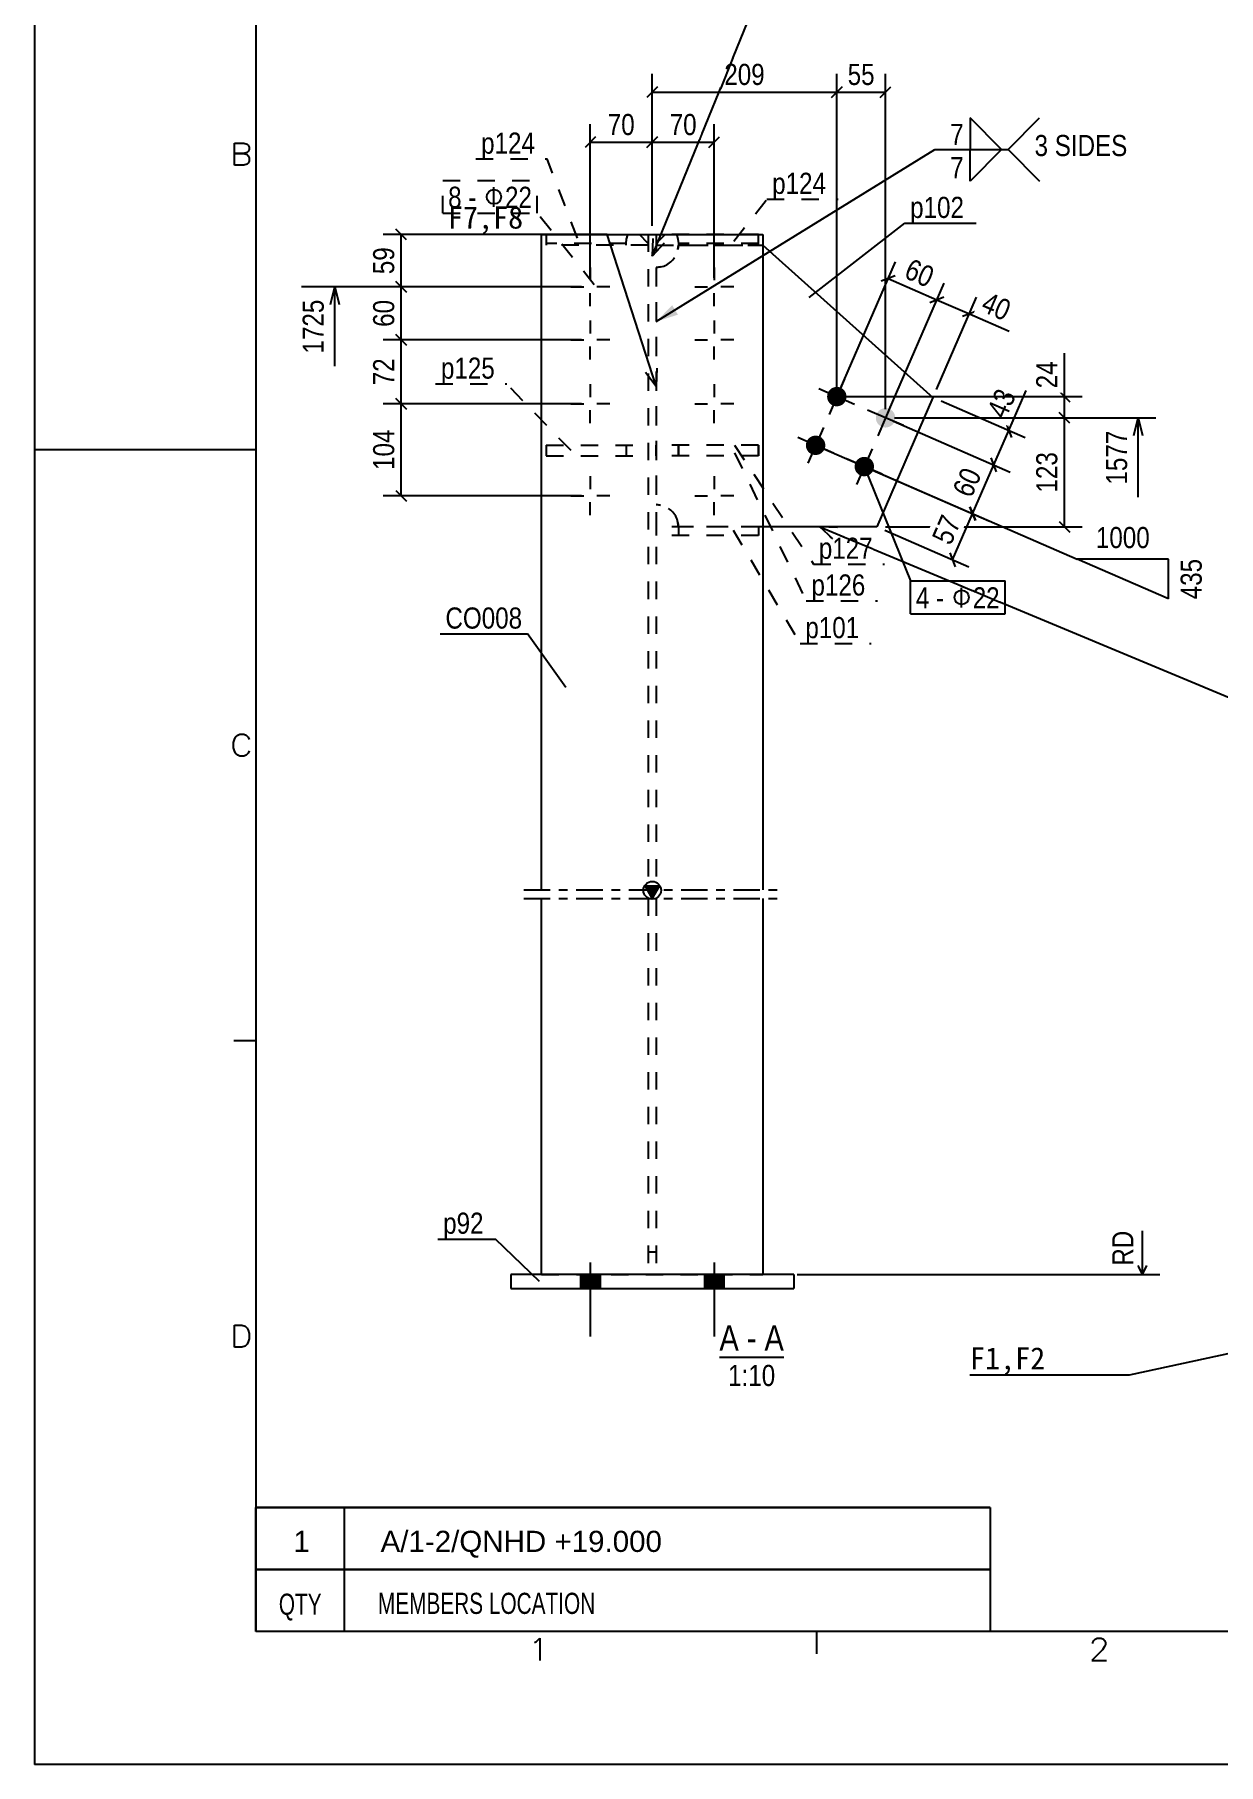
# Model space of a CAD drawing. Header units: millimetres. Extents: x -181 to 239, y -54 to 243.
# Drawn here: x -181.2 to -47.4, y -53.6 to 141.7 of the extents above; entities that cross this region are included whole.
import ezdxf

# ---------------------------------------------------------------- set-up
doc = ezdxf.new("R2010")
doc.units = ezdxf.units.MM
doc.linetypes.add('DXK_LINE_DOT2', pattern=[3.9198, 1.9599, -1.9599])
doc.linetypes.add('DXK_LINE_DOT3', pattern=[5.9187, 2.979, -0.9799, 0.9799, -0.9799])
doc.layers.add('WELD_LABELS', color=5, linetype='Continuous')
doc.styles.add('Arial', font='ARIAL.TTF', dxfattribs={"height": 0.2})
doc.styles.add('Arial Narrow', font='ARIALN.TTF', dxfattribs={"height": 0.2})

# ---------------------------------------------------------------- blocks, each defined once
blk = doc.blocks.new('Unknown-234525213-26956')
at = {"color": 7, "linetype": 'Continuous'}
for p, q in [((-73.17, -24.64), (-156.17, -24.64)), ((-156.17, -24.64), (-73.17, -24.64)), ((-156.17, -31.64), (-156.17, -24.64)), ((-146.17, -24.64), (-146.17, -31.64)), ((-73.17, -24.64), (-73.17, -31.64)), ((-73.17, -31.64), (-156.17, -31.64)), ((-73.17, -31.64), (-156.17, -31.64)), ((-156.17, -31.64), (-73.17, -31.64)), ((-156.17, -38.64), (-156.17, -31.64)), ((-146.17, -31.64), (-146.17, -38.64)), ((-73.17, -31.64), (-73.17, -38.64)), ((-73.17, -38.64), (-156.17, -38.64))]:
    blk.add_line(p, q, dxfattribs=at)
at = {"color": 7, "linetype": 'Continuous', "style": 'Arial'}
blk.add_text('1', height=2.39, dxfattribs=at).set_placement((-151.93, -29.64))
at = {"color": 7, "style": 'Arial'}
blk.add_text('A/1-2/QNHD +19.000', height=2.3877, dxfattribs=at).set_placement((-142.07, -29.64))
at = {"color": 7, "linetype": 'Continuous', "style": 'Arial Narrow', "width": 0.86}
for s, height, p in [('QTY', 2.386, (-153.57, -36.74)), ('MEMBERS LOCATION', 2.3861, (-142.37, -36.64))]:
    blk.add_text(s, height=height, dxfattribs=at).set_placement(p)
blk = doc.blocks.new('Unknown-234525213-26958')
at = {"color": 7, "linetype": 'Continuous'}
for p, q in [((-181.17, 243.36), (-181.17, -53.64)), ((-156.17, 228.36), (-156.17, -38.64)), ((-158.58, 126.99), (-158.58, 129.49)), ((-158.58, 129.49), (-157.51, 129.49)), ((-157.51, 129.49), (-157.15, 129.37)), ((-157.15, 129.37), (-157.03, 129.25)), ((-157.03, 129.25), (-156.91, 129.01)), ((-156.91, 129.01), (-156.91, 128.77)), ((-157.51, 128.3), (-158.58, 128.3)), ((-158.58, 128.3), (-157.51, 128.3)), ((-157.15, 128.41), (-157.51, 128.3)), ((-157.51, 128.3), (-157.15, 128.18)), ((-157.15, 127.11), (-157.51, 126.99)), ((-157.03, 128.53), (-157.15, 128.41)), ((-157.15, 128.18), (-157.03, 128.06)), ((-157.03, 127.22), (-157.15, 127.11)), ((-156.91, 128.77), (-157.03, 128.53)), ((-157.03, 128.06), (-156.91, 127.82)), ((-156.91, 127.46), (-157.03, 127.22)), ((-156.91, 127.82), (-156.91, 127.46)), ((-157.51, 126.99), (-158.58, 126.99)), ((-181.17, 94.86), (-156.17, 94.86)), ((-158.46, 62.38), (-158.22, 62.62)), ((-158.22, 62.62), (-157.99, 62.74)), ((-157.99, 62.74), (-157.51, 62.74)), ((-157.51, 62.74), (-157.27, 62.62)), ((-157.27, 62.62), (-157.03, 62.38)), ((-158.7, 61.78), (-158.58, 62.14)), ((-158.7, 61.19), (-158.7, 61.78)), ((-158.58, 60.83), (-158.7, 61.19)), ((-158.58, 62.14), (-158.46, 62.38)), ((-158.46, 60.59), (-158.58, 60.83)), ((-158.22, 60.36), (-158.46, 60.59)), ((-157.03, 60.59), (-157.27, 60.36)), ((-157.03, 62.38), (-156.91, 62.14)), ((-156.91, 60.83), (-157.03, 60.59)), ((-157.99, 60.24), (-158.22, 60.36)), ((-157.51, 60.24), (-157.99, 60.24)), ((-157.27, 60.36), (-157.51, 60.24)), ((-158.67, 28.11), (-156.17, 28.11)), ((-158.58, -6.51), (-158.58, -4.01)), ((-158.58, -4.01), (-157.75, -4.01)), ((-157.75, -4.01), (-157.39, -4.13)), ((-157.39, -4.13), (-157.15, -4.37)), ((-157.15, -4.37), (-157.03, -4.61)), ((-157.03, -4.61), (-156.91, -4.97)), ((-156.91, -5.56), (-157.03, -5.92)), ((-156.91, -4.97), (-156.91, -5.56)), ((-157.75, -6.51), (-158.58, -6.51)), ((-157.39, -6.39), (-157.75, -6.51)), ((-157.15, -6.16), (-157.39, -6.39)), ((-157.03, -5.92), (-157.15, -6.16)), ((223.83, -38.64), (-156.17, -38.64)), ((-92.83, -38.64), (-92.83, -41.14)), ((-124.68, -39.87), (-124.44, -39.75)), ((-124.44, -39.75), (-124.08, -39.39)), ((-124.08, -39.39), (-124.08, -41.89)), ((-60.51, -40.7), (-61.7, -41.89)), ((-61.58, -39.87), (-61.46, -39.63)), ((-61.58, -39.98), (-61.58, -39.87)), ((-61.46, -39.63), (-61.34, -39.51)), ((-61.34, -39.51), (-61.1, -39.39)), ((-61.1, -39.39), (-60.63, -39.39)), ((-60.63, -39.39), (-60.39, -39.51)), ((-60.27, -40.34), (-60.51, -40.7)), ((-60.39, -39.51), (-60.27, -39.63)), ((-60.27, -39.63), (-60.15, -39.87)), ((-60.15, -40.1), (-60.27, -40.34)), ((-60.15, -39.87), (-60.15, -40.1)), ((-61.7, -41.89), (-60.03, -41.89)), ((238.83, -53.64), (-181.17, -53.64))]:
    blk.add_line(p, q, dxfattribs=at)
blk = doc.blocks.new('Unknown-234525213-11 - 2162')
at = {"color": 6, "linetype": 'Continuous'}
blk.add_line((-103.78, -7.65), (-96.5, -7.65), dxfattribs=at)
at = {"color": 0, "linetype": 'Continuous'}
for points in [[(-101.58, -6.9), (-101.58, -3.9), (-103.78, -3.9), (-103.78, -6.9)], [(-97.47, -10.9), (-97.47, -8.4), (-102.8, -8.4), (-102.8, -10.9)]]:
    blk.add_wipeout(points, dxfattribs=at)
at = {"color": 6, "linetype": 'Continuous', "style": 'Arial Narrow'}
blk.add_text('1:10', height=2.386, dxfattribs=at).set_placement((-102.8, -10.9))
at = {"color": 0, "linetype": 'Continuous'}
blk.add_wipeout([(-99.59, -6.9), (-99.59, -3.9), (-100.68, -3.9), (-100.68, -6.9)], dxfattribs=at)
at = {"color": 6, "linetype": 'Continuous', "style": 'Arial Narrow'}
for s, p in [('A', (-103.78, -6.9)), ('-', (-100.68, -6.9))]:
    blk.add_text(s, height=2.86, dxfattribs=at).set_placement(p)
at = {"color": 0, "linetype": 'Continuous'}
blk.add_wipeout([(-96.5, -6.9), (-96.5, -3.9), (-98.69, -3.9), (-98.69, -6.9)], dxfattribs=at)
at = {"color": 6, "linetype": 'Continuous', "style": 'Arial Narrow'}
blk.add_text('A', height=2.86, dxfattribs=at).set_placement((-98.69, -6.9))
blk = doc.blocks.new('Part-234525213-2171 - 2162')
at = {"color": 7, "linetype": 'DXK_LINE_DOT2'}
for p, q in [((-110.92, 95.35), (-110.92, 94.15)), ((-110.92, 94.15), (-110.92, 95.35)), ((-99.37, 95.35), (-110.92, 95.35)), ((-99.37, 94.15), (-110.92, 94.15)), ((-108.42, 94.15), (-108.42, 95.35)), ((-108.42, 94.15), (-108.42, 95.35)), ((-99.37, 94.15), (-99.37, 95.35)), ((-99.37, 95.35), (-99.37, 94.15))]:
    blk.add_line(p, q, dxfattribs=at)
blk = doc.blocks.new('Part-234525213-2163 - 2162')
at = {"color": 2, "linetype": 'Continuous'}
for p, q in [((-95.37, 1.7), (-127.37, 1.7)), ((-127.37, 1.7), (-127.37, 0.1)), ((-127.37, 0.1), (-95.37, 0.1)), ((-95.37, 1.7), (-95.37, 0.1))]:
    blk.add_line(p, q, dxfattribs=at)
blk = doc.blocks.new('Part-234525213-2164 - 2162')
at = {"color": 7, "linetype": 'DXK_LINE_DOT2'}
for p, q in [((-108.42, 117.95), (-108.47, 117.46)), ((-108.47, 117.46), (-108.42, 117.95)), ((-108.42, 117.95), (-98.87, 117.95)), ((-110.43, 115.5), (-110.92, 115.45)), ((-110.92, 115.45), (-110.43, 115.5)), ((-110.92, 115.45), (-110.92, 88.65)), ((-110.92, 88.65), (-110.43, 88.6)), ((-110.43, 88.6), (-110.92, 88.65)), ((-108.47, 86.64), (-108.42, 86.15)), ((-108.42, 86.15), (-108.47, 86.64)), ((-98.87, 86.15), (-108.42, 86.15))]:
    blk.add_line(p, q, dxfattribs=at)
at = {"color": 2, "linetype": 'Continuous'}
for p, q in [((-98.87, 117.95), (-79.65, 100.76)), ((-79.65, 100.76), (-86, 86.15)), ((-86, 86.15), (-98.87, 86.15))]:
    blk.add_line(p, q, dxfattribs=at)
at = {"color": 7, "linetype": 'DXK_LINE_DOT2'}
for centre, start, end in [((-110.92, 117.95), 281.25, 348.75), ((-110.92, 117.95), 281.25, 348.75), ((-110.92, 86.15), 11.25, 78.75), ((-110.92, 86.15), 11.25, 78.75)]:
    blk.add_arc(centre, 2.5, start, end, dxfattribs=at)
blk = doc.blocks.new('Part-234525213-2165 - 2162')
at = {"color": 7, "linetype": 'DXK_LINE_DOT2'}
for p, q in [((-99.37, 86.15), (-110.92, 86.15)), ((-110.92, 86.15), (-110.92, 85.15)), ((-108.42, 86.15), (-108.42, 85.15)), ((-99.37, 86.15), (-99.37, 85.15)), ((-99.37, 85.15), (-110.92, 85.15))]:
    blk.add_line(p, q, dxfattribs=at)
blk = doc.blocks.new('Part-234525213-2167 - 2162')
at = {"color": 7, "linetype": 'DXK_LINE_DOT2'}
for p, q in [((-123.37, 119.15), (-112.82, 119.15)), ((-123.37, 119.15), (-123.37, 117.95)), ((-114.32, 118.15), (-123.37, 118.15)), ((-111.82, 117.95), (-123.37, 117.95)), ((-114.32, 118.15), (-114.27, 118.64)), ((-114.32, 117.95), (-114.32, 118.15)), ((-114.27, 118.64), (-114.13, 119.11)), ((-114.13, 119.11), (-114.11, 119.15)), ((-114.11, 119.15), (-114.13, 119.11)), ((-111.82, 118.15), (-112.82, 119.15)), ((-111.82, 118.15), (-111.82, 117.95))]:
    blk.add_line(p, q, dxfattribs=at)
blk = doc.blocks.new('Part-234525213-2168 - 2162')
at = {"color": 7, "linetype": 'DXK_LINE_DOT2'}
for p, q in [((-123.37, 95.35), (-111.82, 95.35)), ((-123.37, 95.35), (-123.37, 94.15)), ((-123.37, 94.15), (-111.82, 94.15)), ((-114.32, 95.35), (-114.32, 94.15)), ((-111.82, 95.35), (-111.82, 94.15))]:
    blk.add_line(p, q, dxfattribs=at)
blk = doc.blocks.new('Part-234525213-2169 - 2162')
at = {"color": 7, "linetype": 'DXK_LINE_DOT2'}
for p, q in [((-110.92, 118.15), (-109.92, 119.15)), ((-110.92, 118.15), (-110.92, 117.95)), ((-110.92, 117.95), (-99.37, 117.95)), ((-99.37, 119.15), (-109.92, 119.15)), ((-108.63, 119.15), (-108.61, 119.11)), ((-108.61, 119.11), (-108.63, 119.15)), ((-108.61, 119.11), (-108.47, 118.64)), ((-108.47, 118.64), (-108.42, 118.15)), ((-99.37, 118.15), (-108.42, 118.15)), ((-108.42, 118.15), (-108.42, 117.95)), ((-99.37, 117.95), (-99.37, 119.15))]:
    blk.add_line(p, q, dxfattribs=at)
blk = doc.blocks.new('Part-234525213-2170 - 2162')
at = {"color": 7, "linetype": 'DXK_LINE_DOT2'}
for p, q in [((-110.92, 95.35), (-110.92, 94.15)), ((-99.37, 95.35), (-110.92, 95.35)), ((-99.37, 94.15), (-110.92, 94.15)), ((-108.42, 95.35), (-108.42, 94.15)), ((-99.37, 94.15), (-99.37, 95.35))]:
    blk.add_line(p, q, dxfattribs=at)
blk = doc.blocks.new('Part-234525213-2172 - 2162')
at = {"linetype": 'Continuous'}
blk.add_hatch(color=2, dxfattribs=at).paths.add_polyline_path([(-111.37, 44.19), (-112.17, 45.59), (-110.57, 45.59)])
at = {"color": 2, "linetype": 'Continuous'}
for p, q in [((-123.87, 45.15), (-123.87, 119.15)), ((-123.87, 119.15), (-98.87, 119.15)), ((-98.87, 119.15), (-98.87, 45.15)), ((-111.37, 44.19), (-112.17, 45.59)), ((-112.17, 45.59), (-110.57, 45.59)), ((-110.57, 45.59), (-111.37, 44.19)), ((-123.87, 1.7), (-123.87, 44.15)), ((-98.87, 44.15), (-98.87, 1.7))]:
    blk.add_line(p, q, dxfattribs=at)
at = {"color": 7, "linetype": 'DXK_LINE_DOT2'}
for p, q in [((-111.82, 119.15), (-111.82, 45.15)), ((-110.92, 119.15), (-110.92, 45.15)), ((-111.82, 44.15), (-111.82, 1.7)), ((-110.92, 44.15), (-110.92, 1.7)), ((-110.92, 4.2), (-111.82, 4.2)), ((-123.87, 1.7), (-98.87, 1.7))]:
    blk.add_line(p, q, dxfattribs=at)
at = {"color": 4, "linetype": 'DXK_LINE_DOT3'}
for p, q in [((-125.87, 45.15), (-96.87, 45.15)), ((-125.87, 44.15), (-96.87, 44.15))]:
    blk.add_line(p, q, dxfattribs=at)
at = {"color": 2, "linetype": 'Continuous'}
blk.add_circle((-111.37, 45.09), 1, dxfattribs=at)
blk = doc.blocks.new('Bolt-234525213-2173 - 2162')
at = {"linetype": 'Continuous'}
for points in [[(-119.47, 0.1), (-117.27, 0.1), (-117.27, 1.7), (-119.47, 1.7)], [(-119.47, 0.1), (-117.27, 0.1), (-117.27, 1.7), (-119.47, 1.7)], [(-105.47, 0.1), (-103.27, 0.1), (-103.27, 1.7), (-105.47, 1.7)], [(-105.47, 0.1), (-103.27, 0.1), (-103.27, 1.7), (-105.47, 1.7)]]:
    blk.add_hatch(color=3, dxfattribs=at).paths.add_polyline_path(points)
at = {"color": 3, "linetype": 'Continuous'}
for p, q in [((-118.37, 3.04), (-118.37, -5.3)), ((-118.37, 3.04), (-118.37, -5.3)), ((-104.37, 3.04), (-104.37, -5.3)), ((-104.37, 3.04), (-104.37, -5.3)), ((-119.47, 1.7), (-119.47, 0.1)), ((-119.47, 1.7), (-119.47, 0.1)), ((-117.27, 1.7), (-117.27, 0.1)), ((-117.27, 1.7), (-117.27, 0.1)), ((-105.47, 1.7), (-105.47, 0.1)), ((-105.47, 1.7), (-105.47, 0.1)), ((-103.27, 1.7), (-103.27, 0.1)), ((-103.27, 1.7), (-103.27, 0.1))]:
    blk.add_line(p, q, dxfattribs=at)
blk = doc.blocks.new('Bolt-234525213-2174 - 2162')
at = {"linetype": 'Continuous'}
for points in [[(-90.95, 99.84, -1), (-90.08, 101.86, -1)], [(-85.45, 97.45, -1), (-84.57, 99.46, -1)], [(-93.35, 94.34, -1), (-92.47, 96.36, -1)], [(-87.84, 91.94, -1), (-86.97, 93.96, -1)]]:
    blk.add_hatch(color=3, dxfattribs=at).paths.add_polyline_path(points)
at = {"color": 3, "linetype": 'Continuous'}
for p, q in [((-88.5, 99.97), (-92.53, 101.73)), ((-89.64, 102.87), (-91.39, 98.83)), ((-84.13, 100.47), (-85.89, 96.44)), ((-82.99, 97.58), (-87.03, 99.33)), ((-90.89, 94.47), (-94.92, 96.22)), ((-92.03, 97.36), (-93.79, 93.33)), ((-85.39, 92.08), (-89.42, 93.83)), ((-86.53, 94.97), (-88.28, 90.94))]:
    blk.add_line(p, q, dxfattribs=at)
blk = doc.blocks.new('Bolt-234525213-2175 - 2162')
at = {"color": 3, "linetype": 'Continuous'}
for p, q in [((-118.37, 115.45), (-118.37, 113.99)), ((-104.37, 115.45), (-104.37, 113.99)), ((-120.57, 113.25), (-119.11, 113.25)), ((-118.37, 111.05), (-118.37, 112.52)), ((-116.17, 113.25), (-117.64, 113.25)), ((-106.57, 113.25), (-105.11, 113.25)), ((-104.37, 111.05), (-104.37, 112.52)), ((-102.17, 113.25), (-103.64, 113.25)), ((-118.37, 109.45), (-118.37, 107.99)), ((-104.37, 109.45), (-104.37, 107.99)), ((-120.57, 107.25), (-119.11, 107.25)), ((-118.37, 105.05), (-118.37, 106.52)), ((-116.17, 107.25), (-117.64, 107.25)), ((-106.57, 107.25), (-105.11, 107.25)), ((-104.37, 105.05), (-104.37, 106.52)), ((-102.17, 107.25), (-103.64, 107.25)), ((-118.37, 102.25), (-118.37, 100.79)), ((-104.37, 102.25), (-104.37, 100.79)), ((-120.57, 100.05), (-119.11, 100.05)), ((-116.17, 100.05), (-117.64, 100.05)), ((-106.57, 100.05), (-105.11, 100.05)), ((-102.17, 100.05), (-103.64, 100.05)), ((-118.37, 97.85), (-118.37, 99.32)), ((-104.37, 97.85), (-104.37, 99.32)), ((-118.37, 91.85), (-118.37, 90.39)), ((-104.37, 91.85), (-104.37, 90.39)), ((-120.57, 89.65), (-119.11, 89.65)), ((-118.37, 87.45), (-118.37, 88.92)), ((-116.17, 89.65), (-117.64, 89.65)), ((-106.57, 89.65), (-105.11, 89.65)), ((-104.37, 87.45), (-104.37, 88.92)), ((-102.17, 89.65), (-103.64, 89.65))]:
    blk.add_line(p, q, dxfattribs=at)
blk = doc.blocks.new('StraightDimension-234525213-3488 - 2162')
at = {"color": 7, "linetype": 'Continuous'}
for p, q in [((-118.37, 114.25), (-118.37, 131.64)), ((-111.37, 120.15), (-111.37, 131.64)), ((-117.77, 130.19), (-118.97, 128.99)), ((-118.37, 129.59), (-111.37, 129.59)), ((-111.97, 128.99), (-110.77, 130.19))]:
    blk.add_line(p, q, dxfattribs=at)
at = {"color": 0}
blk.add_wipeout([(-112.85, 129.89), (-112.85, 133.39), (-116.9, 133.39), (-116.9, 129.89)], dxfattribs=at)
at = {"color": 4, "style": 'Arial Narrow'}
blk.add_text('70', height=2.386, dxfattribs=at).set_placement((-116.4, 130.39))
blk = doc.blocks.new('StraightDimension-234525213-4288 - 2162')
at = {"color": 7, "linetype": 'Continuous'}
for p, q in [((-119.37, 113.25), (-150.99, 113.25)), ((-147.74, 111.25), (-147.24, 113.25)), ((-147.24, 113.25), (-146.74, 111.25)), ((-147.24, 104.28), (-147.24, 113.25))]:
    blk.add_line(p, q, dxfattribs=at)
at = {"color": 0}
blk.add_wipeout([(-147.99, 112.31), (-151.49, 112.31), (-151.49, 105.22), (-147.99, 105.22)], dxfattribs=at)
at = {"color": 4, "style": 'Arial Narrow'}
blk.add_text('1725', height=2.386, rotation=90.0002, dxfattribs=at).set_placement((-148.49, 105.72))
blk = doc.blocks.new('StraightDimension-234525213-3742 - 2162')
at = {"color": 7, "linetype": 'Continuous'}
for p, q in [((-78.73, 100.36), (-69.25, 96.23)), ((-84.1, 98.06), (-70.94, 92.33)), ((-71.39, 97.82), (-70.77, 96.24)), ((-72.78, 93.13), (-71.08, 97.03)), ((-72.47, 92.34), (-73.09, 93.92))]:
    blk.add_line(p, q, dxfattribs=at)
at = {"color": 0}
blk.add_wipeout([(-69.57, 101.26), (-72.78, 102.66), (-74.39, 98.95), (-71.18, 97.55)], dxfattribs=at)
at = {"color": 7, "linetype": 'Continuous'}
blk.add_line((-71.08, 97.03), (-69.12, 101.54), dxfattribs=at)
blk.add_line((-71.08, 97.03), (-69.12, 101.54), dxfattribs=at)
at = {"color": 4, "style": 'Arial Narrow'}
blk.add_text('43', height=2.386, rotation=66.486, dxfattribs=at).set_placement((-71.44, 98.21))
blk = doc.blocks.new('StraightDimension-234525213-4276 - 2162')
at = {"color": 7, "linetype": 'Continuous'}
for p, q in [((-84.01, 98.45), (-54.46, 98.45)), ((-56.96, 96.45), (-56.46, 98.45)), ((-56.46, 98.45), (-55.96, 96.45)), ((-56.46, 89.49), (-56.46, 98.45))]:
    blk.add_line(p, q, dxfattribs=at)
at = {"color": 0, "linetype": 'Continuous'}
blk.add_wipeout([(-56.51, 7.14), (-60.01, 7.14), (-60.01, 2.19), (-56.51, 2.19)], dxfattribs=at)
at = {"color": 7, "linetype": 'Continuous'}
for p, q in [((-56.01, 6.64), (-56.01, 1.7)), ((-56.51, 2.7), (-56.01, 1.7)), ((-55.51, 2.7), (-56.01, 1.7)), ((-94.98, 1.7), (-54.01, 1.7))]:
    blk.add_line(p, q, dxfattribs=at)
at = {"color": 4, "linetype": 'Continuous', "style": 'Arial Narrow'}
blk.add_text('RD', height=2.386, rotation=90.0002, dxfattribs=at).set_placement((-57.01, 2.69))
at = {"color": 0}
blk.add_wipeout([(-57.21, 97.52), (-60.71, 97.52), (-60.71, 90.42), (-57.21, 90.42)], dxfattribs=at)
at = {"color": 4, "style": 'Arial Narrow'}
blk.add_text('1577', height=2.386, rotation=90.0002, dxfattribs=at).set_placement((-57.71, 90.92))
blk = doc.blocks.new('StraightDimension-234525213-3743 - 2162')
at = {"color": 7, "linetype": 'Continuous'}
for p, q in [((-84.1, 98.06), (-70.94, 92.33)), ((-72.47, 92.34), (-73.09, 93.92)), ((-86.49, 92.55), (-73.34, 86.83)), ((-75.17, 87.63), (-72.78, 93.13)), ((-75.48, 88.42), (-74.86, 86.84))]:
    blk.add_line(p, q, dxfattribs=at)
at = {"color": 0}
blk.add_wipeout([(-73.44, 92.36), (-76.65, 93.75), (-78.27, 90.04), (-75.06, 88.65)], dxfattribs=at)
at = {"color": 4, "style": 'Arial Narrow'}
blk.add_text('60', height=2.386, rotation=66.486, dxfattribs=at).set_placement((-75.32, 89.3))
blk = doc.blocks.new('StraightDimension-234525213-3705 - 2162')
at = {"color": 7, "linetype": 'Continuous'}
for p, q in [((-84.61, 99.37), (-78.39, 113.68)), ((-80, 111.49), (-78.42, 112.11)), ((-79.25, 101.67), (-74.72, 112.08)), ((-79.21, 111.8), (-75.54, 110.2)), ((-74.75, 110.51), (-76.33, 109.89))]:
    blk.add_line(p, q, dxfattribs=at)
at = {"color": 0}
blk.add_wipeout([(-71.31, 108.69), (-69.91, 111.9), (-73.62, 113.51), (-75.02, 110.3)], dxfattribs=at)
at = {"color": 7, "linetype": 'Continuous'}
blk.add_line((-75.54, 110.2), (-71.03, 108.24), dxfattribs=at)
blk.add_line((-75.54, 110.2), (-71.03, 108.24), dxfattribs=at)
at = {"color": 4, "style": 'Arial Narrow'}
blk.add_text('40', height=2.386, rotation=-23.5142, dxfattribs=at).set_placement((-74.36, 110.56))
blk = doc.blocks.new('StraightDimension-234525213-3668 - 2162')
at = {"color": 7, "linetype": 'Continuous'}
for p, q in [((-84.01, 98.45), (-62.8, 98.45)), ((-64.2, 97.85), (-65.4, 99.05)), ((-64.8, 86.15), (-64.8, 98.45)), ((-85, 86.15), (-62.8, 86.15)), ((-65.4, 86.75), (-64.2, 85.55))]:
    blk.add_line(p, q, dxfattribs=at)
at = {"color": 0}
blk.add_wipeout([(-65.1, 95.09), (-68.6, 95.09), (-68.6, 89.52), (-65.1, 89.52)], dxfattribs=at)
at = {"color": 4, "style": 'Arial Narrow'}
blk.add_text('123', height=2.386, rotation=90.0002, dxfattribs=at).set_placement((-65.6, 90.02))
blk = doc.blocks.new('StraightDimension-234525213-4063 - 2162')
at = {"color": 7, "linetype": 'Continuous'}
for p, q in [((-139.13, 106.65), (-140.33, 107.85)), ((-119.37, 107.25), (-141.78, 107.25)), ((-139.73, 100.05), (-139.73, 107.25)), ((-119.37, 100.05), (-141.78, 100.05)), ((-140.33, 100.65), (-139.13, 99.45))]:
    blk.add_line(p, q, dxfattribs=at)
at = {"color": 0}
blk.add_wipeout([(-140.03, 105.67), (-143.53, 105.67), (-143.53, 101.63), (-140.03, 101.63)], dxfattribs=at)
at = {"color": 4, "style": 'Arial Narrow'}
blk.add_text('72', height=2.386, rotation=90.0002, dxfattribs=at).set_placement((-140.53, 102.13))
blk = doc.blocks.new('AngleDimension-234525213-3134 - 2162')
at = {"color": 7, "linetype": 'Continuous'}
for p, q in [((-91.99, 94.95), (-63.35, 82.49)), ((-53.03, 82.49), (-63.35, 82.49)), ((-53.03, 78), (-63.35, 82.49)), ((-53.03, 78), (-53.03, 82.49))]:
    blk.add_line(p, q, dxfattribs=at)
at = {"color": 0}
for points in [[(-54.64, 83.24), (-54.64, 86.74), (-61.74, 86.74), (-61.74, 83.24)], [(-48.78, 83.03), (-52.28, 83.03), (-52.28, 77.46), (-48.78, 77.46)]]:
    blk.add_wipeout(points, dxfattribs=at)
at = {"color": 4, "style": 'Arial Narrow'}
blk.add_text('1000', height=2.386, dxfattribs=at).set_placement((-61.24, 83.74))
blk.add_text('435', height=2.386, rotation=90.0002, dxfattribs=at).set_placement((-49.28, 77.96))
blk = doc.blocks.new('StraightDimension-234525213-3487 - 2162')
at = {"color": 7, "linetype": 'Continuous'}
for p, q in [((-111.37, 120.15), (-111.37, 131.64)), ((-104.37, 114.25), (-104.37, 131.64)), ((-110.77, 130.19), (-111.97, 128.99)), ((-111.37, 129.59), (-104.37, 129.59)), ((-104.97, 128.99), (-103.77, 130.19))]:
    blk.add_line(p, q, dxfattribs=at)
at = {"color": 0}
blk.add_wipeout([(-105.85, 129.89), (-105.85, 133.39), (-109.9, 133.39), (-109.9, 129.89)], dxfattribs=at)
at = {"color": 4, "style": 'Arial Narrow'}
blk.add_text('70', height=2.386, dxfattribs=at).set_placement((-109.4, 130.39))
blk = doc.blocks.new('StraightDimension-234525213-3667 - 2162')
at = {"color": 7, "linetype": 'Continuous'}
for p, q in [((-89.51, 100.85), (-62.8, 100.85)), ((-65.4, 101.45), (-64.2, 100.25)), ((-64.8, 98.45), (-64.8, 100.85)), ((-84.01, 98.45), (-62.8, 98.45)), ((-64.2, 97.85), (-65.4, 99.05))]:
    blk.add_line(p, q, dxfattribs=at)
at = {"color": 0}
blk.add_wipeout([(-65.1, 105.33), (-68.6, 105.33), (-68.6, 101.29), (-65.1, 101.29)], dxfattribs=at)
at = {"color": 7, "linetype": 'Continuous'}
blk.add_line((-64.8, 100.85), (-64.8, 105.77), dxfattribs=at)
blk.add_line((-64.8, 100.85), (-64.8, 105.77), dxfattribs=at)
at = {"color": 4, "style": 'Arial Narrow'}
blk.add_text('24', height=2.386, rotation=90.0002, dxfattribs=at).set_placement((-65.6, 101.79))
blk = doc.blocks.new('StraightDimension-234525213-3686 - 2162')
at = {"color": 7, "linetype": 'Continuous'}
for p, q in [((-90.51, 101.85), (-90.51, 137.3)), ((-85.01, 99.45), (-85.01, 137.3)), ((-89.91, 135.85), (-91.11, 134.65)), ((-90.51, 135.25), (-85.01, 135.25)), ((-85.61, 134.65), (-84.41, 135.85))]:
    blk.add_line(p, q, dxfattribs=at)
at = {"color": 0}
blk.add_wipeout([(-85.74, 135.55), (-85.74, 139.05), (-89.79, 139.05), (-89.79, 135.55)], dxfattribs=at)
at = {"color": 4, "style": 'Arial Narrow'}
blk.add_text('55', height=2.386, dxfattribs=at).set_placement((-89.29, 136.05))
blk = doc.blocks.new('StraightDimension-234525213-3687 - 2162')
at = {"color": 7, "linetype": 'Continuous'}
for p, q in [((-111.37, 120.15), (-111.37, 137.3)), ((-90.51, 101.85), (-90.51, 137.3)), ((-110.77, 135.85), (-111.97, 134.65)), ((-111.37, 135.25), (-90.51, 135.25)), ((-91.11, 134.65), (-89.91, 135.85))]:
    blk.add_line(p, q, dxfattribs=at)
at = {"color": 0}
blk.add_wipeout([(-98.16, 135.55), (-98.16, 139.05), (-103.73, 139.05), (-103.73, 135.55)], dxfattribs=at)
at = {"color": 4, "style": 'Arial Narrow'}
blk.add_text('209', height=2.386, dxfattribs=at).set_placement((-103.23, 136.05))
blk = doc.blocks.new('StraightDimension-234525213-3706 - 2162')
at = {"color": 7, "linetype": 'Continuous'}
for p, q in [((-90.11, 101.77), (-83.89, 116.07)), ((-83.92, 114.5), (-85.5, 113.88)), ((-84.71, 114.19), (-79.21, 111.8)), ((-84.61, 99.37), (-78.39, 113.68)), ((-80, 111.49), (-78.42, 112.11))]:
    blk.add_line(p, q, dxfattribs=at)
at = {"color": 0}
blk.add_wipeout([(-79.98, 112.46), (-78.59, 115.67), (-82.3, 117.28), (-83.69, 114.08)], dxfattribs=at)
at = {"color": 4, "style": 'Arial Narrow'}
blk.add_text('60', height=2.386, rotation=-23.5142, dxfattribs=at).set_placement((-83.04, 114.33))
blk = doc.blocks.new('StraightDimension-234525213-3744 - 2162')
at = {"color": 7, "linetype": 'Continuous'}
for p, q in [((-86.49, 92.55), (-73.34, 86.83)), ((-74.86, 86.84), (-75.48, 88.42)), ((-77.44, 82.42), (-75.17, 87.63)), ((-85.09, 85.75), (-75.6, 81.63)), ((-77.75, 83.21), (-77.13, 81.64))]:
    blk.add_line(p, q, dxfattribs=at)
at = {"color": 0}
blk.add_wipeout([(-75.77, 87), (-78.98, 88.4), (-80.6, 84.69), (-77.39, 83.29)], dxfattribs=at)
at = {"color": 4, "style": 'Arial Narrow'}
blk.add_text('57', height=2.386, rotation=66.486, dxfattribs=at).set_placement((-77.65, 83.95))
blk = doc.blocks.new('StraightDimension-234525213-4061 - 2162')
at = {"color": 7, "linetype": 'Continuous'}
for p, q in [((-139.13, 118.55), (-140.33, 119.75)), ((-124.87, 119.15), (-141.78, 119.15)), ((-139.73, 113.25), (-139.73, 119.15)), ((-140.33, 113.85), (-139.13, 112.65)), ((-119.37, 113.25), (-141.78, 113.25))]:
    blk.add_line(p, q, dxfattribs=at)
at = {"color": 0}
blk.add_wipeout([(-140.03, 118.22), (-143.53, 118.22), (-143.53, 114.18), (-140.03, 114.18)], dxfattribs=at)
at = {"color": 4, "style": 'Arial Narrow'}
blk.add_text('59', height=2.386, rotation=90.0002, dxfattribs=at).set_placement((-140.53, 114.68))
blk = doc.blocks.new('StraightDimension-234525213-4062 - 2162')
at = {"color": 7, "linetype": 'Continuous'}
for p, q in [((-139.13, 112.65), (-140.33, 113.85)), ((-119.37, 113.25), (-141.78, 113.25)), ((-139.73, 107.25), (-139.73, 113.25)), ((-140.33, 107.85), (-139.13, 106.65)), ((-119.37, 107.25), (-141.78, 107.25))]:
    blk.add_line(p, q, dxfattribs=at)
at = {"color": 0}
blk.add_wipeout([(-140.03, 112.27), (-143.53, 112.27), (-143.53, 108.23), (-140.03, 108.23)], dxfattribs=at)
at = {"color": 4, "style": 'Arial Narrow'}
blk.add_text('60', height=2.386, rotation=90.0002, dxfattribs=at).set_placement((-140.53, 108.73))
blk = doc.blocks.new('StraightDimension-234525213-4064 - 2162')
at = {"color": 7, "linetype": 'Continuous'}
for p, q in [((-119.37, 100.05), (-141.78, 100.05)), ((-139.13, 99.45), (-140.33, 100.65)), ((-139.73, 89.65), (-139.73, 100.05)), ((-140.33, 90.25), (-139.13, 89.05)), ((-119.37, 89.65), (-141.78, 89.65))]:
    blk.add_line(p, q, dxfattribs=at)
at = {"color": 0}
blk.add_wipeout([(-140.03, 97.64), (-143.53, 97.64), (-143.53, 92.07), (-140.03, 92.07)], dxfattribs=at)
at = {"color": 4, "style": 'Arial Narrow'}
blk.add_text('104', height=2.386, rotation=90.0002, dxfattribs=at).set_placement((-140.53, 92.57))
blk = doc.blocks.new('Mark-234525213-2822 - 2162')
at = {"color": 0}
blk.add_wipeout([(-132.92, 122.17), (-132.92, 124.67), (-134.44, 124.67), (-134.44, 122.17)], dxfattribs=at)
blk.add_wipeout([(-132.92, 122.17), (-132.92, 124.67), (-134.44, 124.67), (-134.44, 122.17)], dxfattribs=at)
at = {"color": 7, "linetype": 'DXK_LINE_DOT2'}
blk.add_line((-135.04, 121.57), (-135.04, 125.27), dxfattribs=at)
at = {"color": 0}
blk.add_wipeout([(-131.26, 122.17), (-131.26, 124.67), (-132.17, 124.67), (-132.17, 122.17)], dxfattribs=at)
blk.add_wipeout([(-131.26, 122.17), (-131.26, 124.67), (-132.17, 124.67), (-132.17, 122.17)], dxfattribs=at)
at = {"color": 3, "style": 'Arial Narrow'}
blk.add_text('8', height=2.39, dxfattribs=at).set_placement((-134.44, 122.17))
at = {"color": 0}
blk.add_wipeout([(-128.01, 122.17), (-128.01, 124.67), (-130.51, 124.67), (-130.51, 122.17)], dxfattribs=at)
at = {"color": 3, "linetype": 'Continuous'}
blk.add_line((-129.26, 122.3), (-129.26, 124.49), dxfattribs=at)
at = {"color": 3, "style": 'Arial Narrow'}
blk.add_text('-', height=2.39, dxfattribs=at).set_placement((-132.17, 122.17))
at = {"color": 0}
blk.add_wipeout([(-124.96, 122.17), (-124.96, 124.67), (-128.01, 124.67), (-128.01, 122.17)], dxfattribs=at)
blk.add_wipeout([(-124.96, 122.17), (-124.96, 124.67), (-128.01, 124.67), (-128.01, 122.17)], dxfattribs=at)
at = {"color": 7, "linetype": 'DXK_LINE_DOT2'}
for p, q in [((-135.04, 125.27), (-124.36, 125.27)), ((-124.36, 121.57), (-124.36, 125.27)), ((-135.04, 121.57), (-124.36, 121.57)), ((-117.94, 113.48), (-124.36, 121.57))]:
    blk.add_line(p, q, dxfattribs=at)
at = {"color": 3, "linetype": 'Continuous'}
blk.add_circle((-129.26, 123.42), 0.812, dxfattribs=at)
at = {"color": 3, "style": 'Arial Narrow'}
blk.add_text('22', height=2.386, dxfattribs=at).set_placement((-128.01, 122.17))
blk = doc.blocks.new('Mark-234525213-2227 - 2162')
at = {"color": 0}
blk.add_wipeout([(-126.06, 74.65), (-126.06, 77.15), (-134.74, 77.15), (-134.74, 74.65)], dxfattribs=at)
blk.add_wipeout([(-126.06, 74.65), (-126.06, 77.15), (-134.74, 77.15), (-134.74, 74.65)], dxfattribs=at)
at = {"color": 7, "linetype": 'Continuous'}
for p in [(-135.34, 74.05), (-121.13, 68.01)]:
    blk.add_line(p, (-125.46, 74.05), dxfattribs=at)
at = {"color": 3, "style": 'Arial Narrow'}
blk.add_text('CO008', height=2.386, dxfattribs=at).set_placement((-134.74, 74.65))
blk = doc.blocks.new('Mark-234525213-2821 - 2162')
at = {"color": 0}
blk.add_wipeout([(-80.07, 76.93), (-80.07, 79.43), (-81.59, 79.43), (-81.59, 76.93)], dxfattribs=at)
blk.add_wipeout([(-80.07, 76.93), (-80.07, 79.43), (-81.59, 79.43), (-81.59, 76.93)], dxfattribs=at)
at = {"color": 7, "linetype": 'Continuous'}
for p in [(-87.41, 92.95), (-82.19, 76.33)]:
    blk.add_line(p, (-82.19, 80.03), dxfattribs=at)
at = {"color": 0}
blk.add_wipeout([(-78.41, 76.93), (-78.41, 79.43), (-79.32, 79.43), (-79.32, 76.93)], dxfattribs=at)
blk.add_wipeout([(-78.41, 76.93), (-78.41, 79.43), (-79.32, 79.43), (-79.32, 76.93)], dxfattribs=at)
at = {"color": 3, "style": 'Arial Narrow'}
blk.add_text('4', height=2.39, dxfattribs=at).set_placement((-81.59, 76.93))
at = {"color": 0}
blk.add_wipeout([(-75.16, 76.93), (-75.16, 79.43), (-77.66, 79.43), (-77.66, 76.93)], dxfattribs=at)
at = {"color": 3, "linetype": 'Continuous'}
blk.add_line((-76.41, 77.05), (-76.41, 79.24), dxfattribs=at)
at = {"color": 3, "style": 'Arial Narrow'}
blk.add_text('-', height=2.39, dxfattribs=at).set_placement((-79.32, 76.93))
at = {"color": 0}
blk.add_wipeout([(-72.11, 76.93), (-72.11, 79.43), (-75.16, 79.43), (-75.16, 76.93)], dxfattribs=at)
blk.add_wipeout([(-72.11, 76.93), (-72.11, 79.43), (-75.16, 79.43), (-75.16, 76.93)], dxfattribs=at)
at = {"color": 7, "linetype": 'Continuous'}
for p, q in [((-82.19, 80.03), (-71.51, 80.03)), ((-71.51, 76.33), (-71.51, 80.03)), ((-82.19, 76.33), (-71.51, 76.33))]:
    blk.add_line(p, q, dxfattribs=at)
at = {"color": 3, "linetype": 'Continuous'}
blk.add_circle((-76.41, 78.18), 0.812, dxfattribs=at)
at = {"color": 3, "style": 'Arial Narrow'}
blk.add_text('22', height=2.386, dxfattribs=at).set_placement((-75.16, 76.93))
blk = doc.blocks.new('Mark-234525213-2203 - 2162')
at = {"color": 7, "linetype": 'Continuous'}
blk.add_line((-124.13, 0.9), (-129.08, 5.7), dxfattribs=at)
at = {"color": 0}
blk.add_wipeout([(-130.43, 6.3), (-130.43, 8.8), (-135, 8.8), (-135, 6.3)], dxfattribs=at)
blk.add_wipeout([(-130.43, 6.3), (-130.43, 8.8), (-135, 8.8), (-135, 6.3)], dxfattribs=at)
at = {"color": 7, "linetype": 'Continuous'}
blk.add_line((-135.6, 5.7), (-129.08, 5.7), dxfattribs=at)
at = {"color": 3, "style": 'Arial Narrow'}
blk.add_text('p92', height=2.386, dxfattribs=at).set_placement((-135, 6.3))
blk = doc.blocks.new('Mark-234525213-2206 - 2162')
at = {"color": 0}
blk.add_wipeout([(-76.13, 121.03), (-76.13, 123.53), (-82.23, 123.53), (-82.23, 121.03)], dxfattribs=at)
blk.add_wipeout([(-76.13, 121.03), (-76.13, 123.53), (-82.23, 123.53), (-82.23, 121.03)], dxfattribs=at)
at = {"color": 7, "linetype": 'Continuous'}
for p, q in [((-93.64, 112.06), (-82.83, 120.43)), ((-82.83, 120.43), (-74.78, 120.43))]:
    blk.add_line(p, q, dxfattribs=at)
at = {"color": 3, "style": 'Arial Narrow'}
blk.add_text('p102', height=2.386, dxfattribs=at).set_placement((-82.23, 121.03))
blk = doc.blocks.new('Mark-234525213-2209 - 2162')
at = {"color": 0}
blk.add_wipeout([(-87.97, 73.57), (-87.97, 76.07), (-94.07, 76.07), (-94.07, 73.57)], dxfattribs=at)
blk.add_wipeout([(-87.97, 73.57), (-87.97, 76.07), (-94.07, 76.07), (-94.07, 73.57)], dxfattribs=at)
at = {"color": 7, "linetype": 'DXK_LINE_DOT2'}
for p, q in [((-102.24, 85.78), (-94.67, 72.97)), ((-94.67, 72.97), (-86.62, 72.97))]:
    blk.add_line(p, q, dxfattribs=at)
at = {"color": 3, "style": 'Arial Narrow'}
blk.add_text('p101', height=2.386, dxfattribs=at).set_placement((-94.07, 73.57))
blk = doc.blocks.new('Mark-234525213-2212 - 2162')
at = {"color": 7, "linetype": 'DXK_LINE_DOT2'}
blk.add_line((-119.81, 118.76), (-123.26, 127.69), dxfattribs=at)
at = {"color": 0}
blk.add_wipeout([(-124.61, 128.29), (-124.61, 130.79), (-130.71, 130.79), (-130.71, 128.29)], dxfattribs=at)
blk.add_wipeout([(-124.61, 128.29), (-124.61, 130.79), (-130.71, 130.79), (-130.71, 128.29)], dxfattribs=at)
at = {"color": 7, "linetype": 'DXK_LINE_DOT2'}
blk.add_line((-131.31, 127.69), (-123.26, 127.69), dxfattribs=at)
at = {"color": 3, "style": 'Arial Narrow'}
blk.add_text('p124', height=2.386, dxfattribs=at).set_placement((-130.71, 128.29))
blk = doc.blocks.new('Mark-234525213-2215 - 2162')
at = {"color": 7, "linetype": 'DXK_LINE_DOT2'}
blk.add_line((-120.55, 94.75), (-127.81, 102.28), dxfattribs=at)
at = {"color": 0}
blk.add_wipeout([(-129.16, 102.88), (-129.16, 105.38), (-135.25, 105.38), (-135.25, 102.88)], dxfattribs=at)
blk.add_wipeout([(-129.16, 102.88), (-129.16, 105.38), (-135.25, 105.38), (-135.25, 102.88)], dxfattribs=at)
at = {"color": 7, "linetype": 'DXK_LINE_DOT2'}
blk.add_line((-135.85, 102.28), (-127.81, 102.28), dxfattribs=at)
at = {"color": 3, "style": 'Arial Narrow'}
blk.add_text('p125', height=2.386, dxfattribs=at).set_placement((-135.25, 102.88))
blk = doc.blocks.new('Mark-234525213-2218 - 2162')
at = {"color": 0}
blk.add_wipeout([(-91.73, 123.75), (-91.73, 126.25), (-97.82, 126.25), (-97.82, 123.75)], dxfattribs=at)
blk.add_wipeout([(-91.73, 123.75), (-91.73, 126.25), (-97.82, 126.25), (-97.82, 123.75)], dxfattribs=at)
at = {"color": 7, "linetype": 'DXK_LINE_DOT2'}
for p, q in [((-102.15, 118.42), (-98.42, 123.15)), ((-98.42, 123.15), (-90.38, 123.15))]:
    blk.add_line(p, q, dxfattribs=at)
at = {"color": 3, "style": 'Arial Narrow'}
blk.add_text('p124', height=2.386, dxfattribs=at).set_placement((-97.82, 123.75))
blk = doc.blocks.new('Mark-234525213-3725 - 2162')
at = {"color": 0}
blk.add_wipeout([(-87.28, 78.38), (-87.28, 80.88), (-93.38, 80.88), (-93.38, 78.38)], dxfattribs=at)
blk.add_wipeout([(-87.28, 78.38), (-87.28, 80.88), (-93.38, 80.88), (-93.38, 78.38)], dxfattribs=at)
at = {"color": 7, "linetype": 'DXK_LINE_DOT2'}
for p, q in [((-102.07, 94.5), (-93.98, 77.78)), ((-93.98, 77.78), (-85.93, 77.78))]:
    blk.add_line(p, q, dxfattribs=at)
at = {"color": 3, "style": 'Arial Narrow'}
blk.add_text('p126', height=2.386, dxfattribs=at).set_placement((-93.38, 78.38))
blk = doc.blocks.new('Mark-234525213-3728 - 2162')
at = {"color": 0}
blk.add_wipeout([(-86.46, 82.53), (-86.46, 85.03), (-92.55, 85.03), (-92.55, 82.53)], dxfattribs=at)
blk.add_wipeout([(-86.46, 82.53), (-86.46, 85.03), (-92.55, 85.03), (-92.55, 82.53)], dxfattribs=at)
at = {"color": 7, "linetype": 'DXK_LINE_DOT2'}
for p, q in [((-102.07, 95.35), (-93.15, 81.93)), ((-93.15, 81.93), (-85.11, 81.93))]:
    blk.add_line(p, q, dxfattribs=at)
at = {"color": 3, "style": 'Arial Narrow'}
blk.add_text('p127', height=2.386, dxfattribs=at).set_placement((-92.55, 82.53))
blk = doc.blocks.new('WeldMark-234525213-4055 - 2162')
at = {"linetype": 'Continuous'}
blk.add_hatch(color=3, dxfattribs=at).paths.add_polyline_path([(-108.47, 110.11), (-110.92, 109.32), (-109.12, 111.17)])
at = {"color": 3, "linetype": 'Continuous'}
for p, q in [((-71.17, 128.77), (-67.6, 132.34)), ((-110.92, 109.32), (-79.45, 128.77)), ((-71.17, 128.77), (-67.6, 125.2))]:
    blk.add_line(p, q, dxfattribs=at)
at = {"color": 0}
blk.add_wipeout([(-75.97, 129.07), (-75.97, 131.97), (-77.9, 131.97), (-77.9, 129.07)], dxfattribs=at)
at = {"color": 3, "linetype": 'Continuous'}
for p, q in [((-71.89, 128.77), (-75.46, 132.34)), ((-75.46, 132.34), (-75.46, 128.77)), ((-75.46, 128.77), (-71.89, 128.77))]:
    blk.add_line(p, q, dxfattribs=at)
at = {"color": 3, "style": 'Arial Narrow'}
blk.add_text('7', height=2.39, dxfattribs=at).set_placement((-77.7, 129.27))
at = {"color": 0, "linetype": 'Continuous'}
blk.add_wipeout([(-57.67, 128.02), (-57.67, 130.52), (-68.17, 130.52), (-68.17, 128.02)], dxfattribs=at)
for points in [[(-57.67, 128.02), (-57.67, 130.52), (-68.17, 130.52), (-68.17, 128.02)], [(-75.97, 125.32), (-75.97, 128.22), (-77.9, 128.22), (-77.9, 125.32)]]:
    blk.add_wipeout(points, dxfattribs=at)
at = {"color": 3, "linetype": 'Continuous'}
for p, q in [((-79.45, 128.77), (-71.17, 128.77)), ((-75.46, 128.77), (-71.89, 128.77)), ((-71.89, 128.77), (-75.46, 125.2)), ((-75.46, 125.2), (-75.46, 128.77))]:
    blk.add_line(p, q, dxfattribs=at)
at = {"color": 3, "linetype": 'Continuous', "style": 'Arial Narrow'}
for s, height, p in [('3 SIDES', 2.386, (-68.17, 128.02)), ('7', 2.39, (-77.7, 125.52))]:
    blk.add_text(s, height=height, dxfattribs=at).set_placement(p)

msp = doc.modelspace()

# ---------------------------------------------------------------- linework, layer by layer
at = {"layer": 'WELD_LABELS', "color": 5}
for p, q in [((-12.5, 0), (-57.47, -9.67)), ((-57.47, -9.67), (-75.47, -9.67))]:
    msp.add_line(p, q, dxfattribs=at)

# ---------------------------------------------------------------- block references
for name in ['Unknown-234525213-26958', 'Part-234525213-2172 - 2162', 'Part-234525213-2167 - 2162', 'Part-234525213-2169 - 2162', 'Part-234525213-2164 - 2162', 'Bolt-234525213-2175 - 2162', 'Bolt-234525213-2174 - 2162', 'Part-234525213-2168 - 2162', 'Part-234525213-2171 - 2162', 'Part-234525213-2170 - 2162', 'Part-234525213-2165 - 2162', 'Part-234525213-2163 - 2162', 'Unknown-234525213-26956']:
    msp.add_blockref(name, (0, 0))

# ---------------------------------------------------------------- texts
at = {"layer": 'WELD_LABELS', "color": 5, "insert": (-75.47, -9.67), "char_height": 2.5, "attachment_point": 7}
msp.add_mtext('F1,F2', dxfattribs=at)

# ---------------------------------------------------------------- next in the draw order: block references
for name in ['StraightDimension-234525213-3488 - 2162', 'StraightDimension-234525213-4288 - 2162', 'StraightDimension-234525213-3742 - 2162', 'Mark-234525213-2227 - 2162', 'Mark-234525213-2203 - 2162', 'Unknown-234525213-11 - 2162']:
    msp.add_blockref(name, (0, 0))

# ---------------------------------------------------------------- next in the draw order: block references
for name in ['StraightDimension-234525213-3487 - 2162', 'StraightDimension-234525213-4061 - 2162', 'StraightDimension-234525213-4063 - 2162', 'StraightDimension-234525213-4276 - 2162', 'Bolt-234525213-2173 - 2162']:
    msp.add_blockref(name, (0, 0))

# ---------------------------------------------------------------- next in the draw order: block references
for name in ['StraightDimension-234525213-4062 - 2162', 'StraightDimension-234525213-3705 - 2162', 'StraightDimension-234525213-4064 - 2162', 'StraightDimension-234525213-3743 - 2162']:
    msp.add_blockref(name, (0, 0))

# ---------------------------------------------------------------- next in the draw order: block references
for name in ['Mark-234525213-2822 - 2162', 'Mark-234525213-2215 - 2162', 'StraightDimension-234525213-3668 - 2162']:
    msp.add_blockref(name, (0, 0))

# ---------------------------------------------------------------- next in the draw order: block references
for name in ['Mark-234525213-2212 - 2162', 'StraightDimension-234525213-3667 - 2162', 'AngleDimension-234525213-3134 - 2162']:
    msp.add_blockref(name, (0, 0))

# ---------------------------------------------------------------- next in the draw order: linework, layer by layer
at = {"layer": 'WELD_LABELS', "color": 5}
msp.add_line((-116.46, 119.18), (-134.46, 119.18), dxfattribs=at)

# ---------------------------------------------------------------- next in the draw order: block references
for name in ['StraightDimension-234525213-3686 - 2162', 'StraightDimension-234525213-3744 - 2162']:
    msp.add_blockref(name, (0, 0))

# ---------------------------------------------------------------- next in the draw order: texts
at = {"layer": 'WELD_LABELS', "color": 5, "insert": (-134.46, 119.18), "char_height": 2.5, "attachment_point": 7}
msp.add_mtext('F7,F8', dxfattribs=at)

# ---------------------------------------------------------------- next in the draw order: block references
for name in ['StraightDimension-234525213-3687 - 2162', 'Mark-234525213-2821 - 2162']:
    msp.add_blockref(name, (0, 0))

# ---------------------------------------------------------------- next in the draw order: linework, layer by layer
at = {"layer": 'WELD_LABELS', "color": 5}
for p in [(-112.15, 103.63), (-110.85, 104.05)]:
    msp.add_line(p, (-110.92, 102.05), dxfattribs=at)

# ---------------------------------------------------------------- next in the draw order: block references
for name in ['StraightDimension-234525213-3706 - 2162', 'Mark-234525213-2209 - 2162']:
    msp.add_blockref(name, (0, 0))

# ---------------------------------------------------------------- next in the draw order: block references
for name in ['Mark-234525213-2206 - 2162', 'Mark-234525213-3725 - 2162']:
    msp.add_blockref(name, (0, 0))

# ---------------------------------------------------------------- next in the draw order: block references
for name in ['Mark-234525213-2218 - 2162', 'Mark-234525213-3728 - 2162']:
    msp.add_blockref(name, (0, 0))

# ---------------------------------------------------------------- next in the draw order: linework, layer by layer
for p, q in [((-90.44, 86.06), (-92.44, 86.15)), ((-90.97, 84.79), (-92.44, 86.15)), ((-92.44, 86.15), (-42.6, 65.35))]:
    msp.add_line(p, q, dxfattribs=at)

# ---------------------------------------------------------------- next in the draw order: block references
msp.add_blockref('WeldMark-234525213-4055 - 2162', (0, 0))

# ---------------------------------------------------------------- next in the draw order: linework, layer by layer
for p, q in [((-111.37, 116.7), (-98.55, 148.19)), ((-110.92, 102.05), (-116.46, 119.18)), ((-111.3, 118.7), (-111.37, 116.7)), ((-110.03, 118.18), (-111.37, 116.7))]:
    msp.add_line(p, q, dxfattribs=at)

doc.saveas('drawing.dxf')
